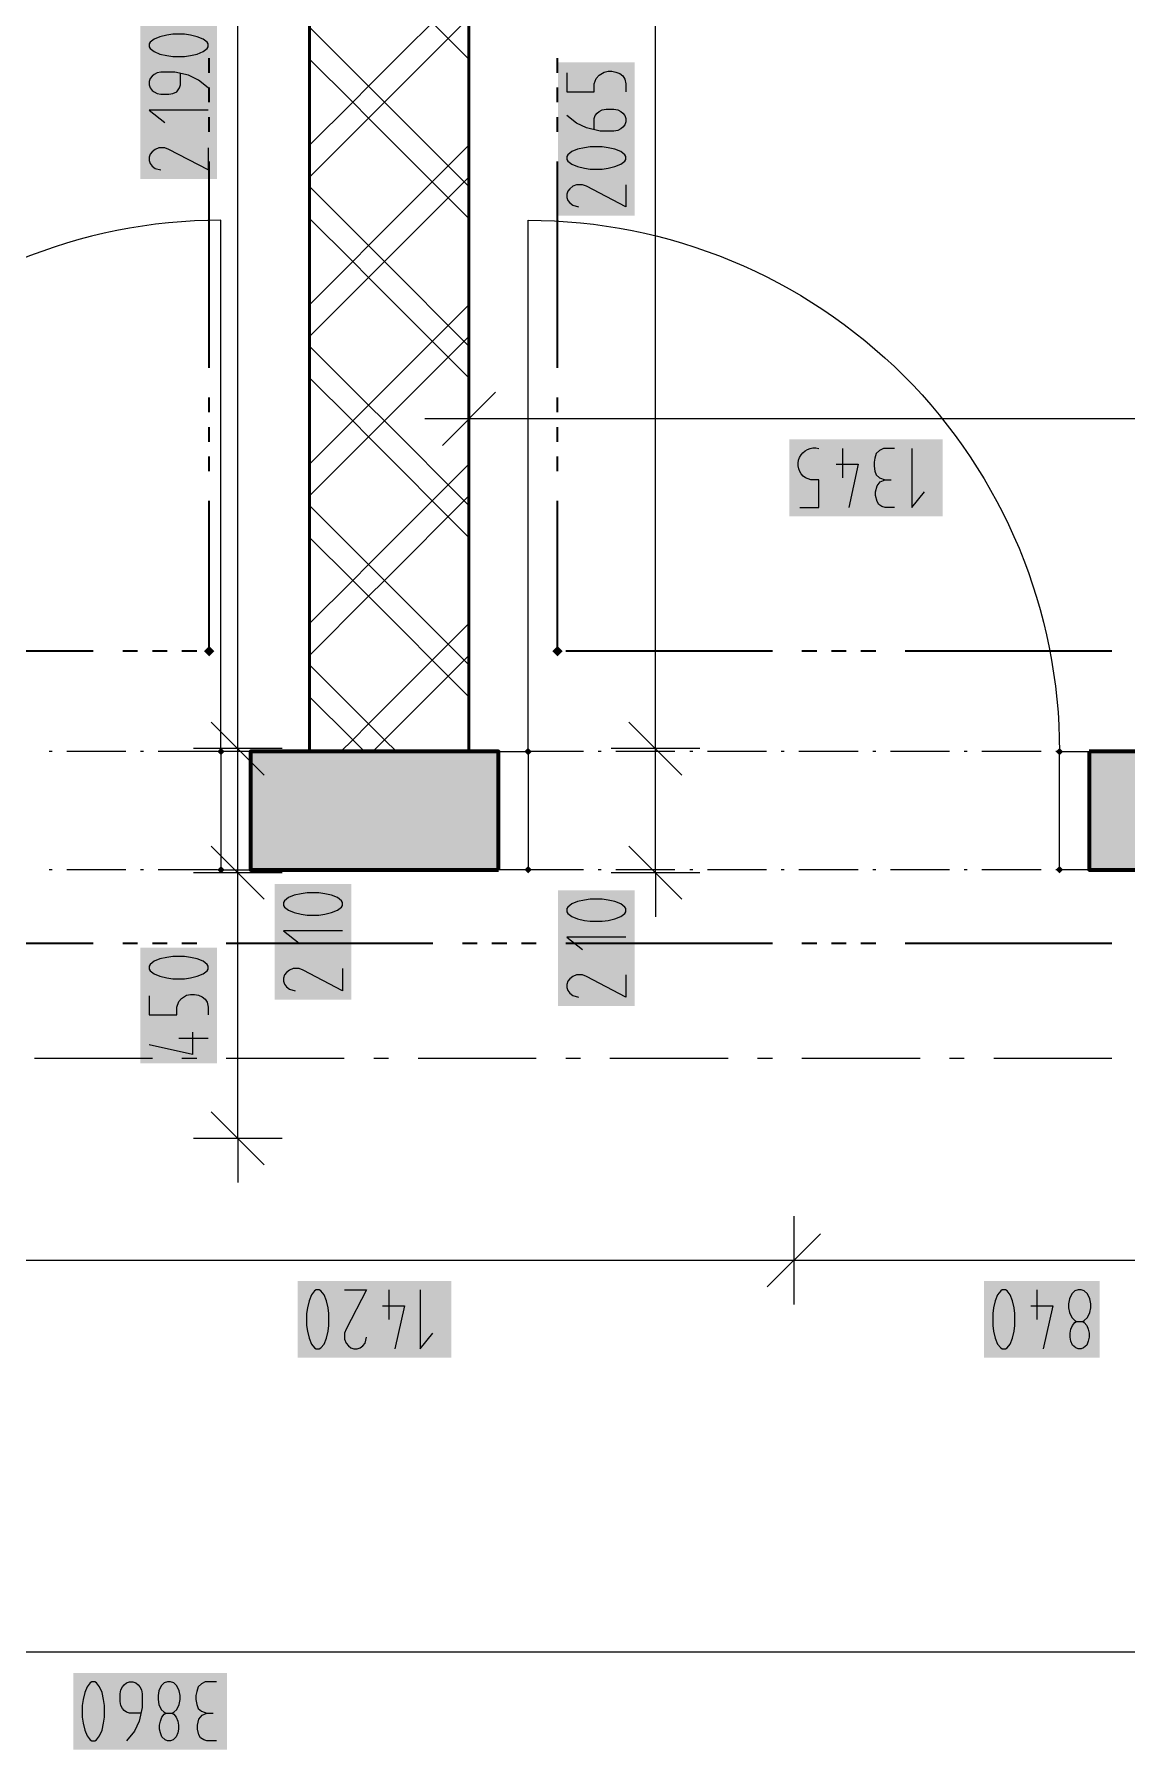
# Model space of a CAD drawing. Header units: millimetres. Extents: x 0 to 594, y 0 to 420.
# Drawn here: x 473.51 to 490.46, y 226.83 to 253.44 of the extents above; entities that cross this region are included whole.
import ezdxf

# ---------------------------------------------------------------- set-up
doc = ezdxf.new("R2010")
doc.units = ezdxf.units.MM
doc.header["$LTSCALE"] = 8
for name, color, linetype in [('PDF_Dvere', 7, 'Continuous'), ('PDF_Koty delkove', 7, 'Continuous'), ('PDF_Osy hlavni', 7, 'Continuous'), ('PDF_Pozarni useky', 7, 'Continuous'), ('PDF_Steny akusticke', 7, 'Continuous'), ('PDF_Steny obvodove nosne', 7, 'Continuous')]:
    doc.layers.add(name, color=color, linetype=linetype)

msp = doc.modelspace()

# ---------------------------------------------------------------- linework, layer by layer
at = {"layer": 'PDF_Dvere', "lineweight": 25}
for points in [[(476.409, 242.312), (476.409, 250.555, 0.414214), (468.166, 242.312)], [(482.031, 242.312), (481.172, 242.312), (481.172, 250.555, -0.414214), (489.415, 242.312)]]:
    msp.add_lwpolyline(points, format="xyb", dxfattribs=at)
for points in [[(473.788, 242.312), (473.743, 242.312)], [(474.933, 242.312), (474.017, 242.312)], [(475.208, 242.312), (475.162, 242.312)], [(476.353, 242.312), (475.437, 242.312)], [(482.306, 242.312), (482.26, 242.312)], [(483.451, 242.312), (482.535, 242.312)], [(483.726, 242.312), (483.68, 242.312)], [(484.87, 242.312), (483.955, 242.312)], [(485.145, 242.312), (485.099, 242.312)], [(486.29, 242.312), (485.374, 242.312)], [(486.565, 242.312), (486.519, 242.312)], [(487.71, 242.312), (486.794, 242.312)], [(487.984, 242.312), (487.939, 242.312)], [(489.129, 242.312), (488.213, 242.312)], [(489.404, 242.312), (489.358, 242.312)], [(473.788, 240.48), (473.743, 240.48)], [(474.933, 240.48), (474.017, 240.48)], [(475.208, 240.48), (475.162, 240.48)], [(476.353, 240.48), (475.437, 240.48)], [(482.031, 240.48), (481.172, 240.48)], [(482.306, 240.48), (482.26, 240.48)], [(483.451, 240.48), (482.535, 240.48)], [(483.726, 240.48), (483.68, 240.48)], [(484.87, 240.48), (483.955, 240.48)], [(485.145, 240.48), (485.099, 240.48)], [(486.29, 240.48), (485.374, 240.48)], [(486.565, 240.48), (486.519, 240.48)], [(487.71, 240.48), (486.794, 240.48)], [(487.984, 240.48), (487.939, 240.48)], [(489.129, 240.48), (488.213, 240.48)], [(489.404, 240.48), (489.358, 240.48)]]:
    msp.add_lwpolyline(points, dxfattribs=at)
for points in [[(476.409, 240.48), (476.867, 240.48), (476.867, 242.312), (476.409, 242.312)], [(481.172, 240.48), (480.714, 240.48), (480.714, 242.312), (481.172, 242.312)], [(489.873, 240.48), (489.415, 240.48), (489.415, 242.312), (489.873, 242.312)]]:
    msp.add_lwpolyline(points, close=True, dxfattribs=at)
at = {"layer": 'PDF_Dvere', "lineweight": 25, "transparency": 33554559}
for points in [[(476.466, 242.312), (476.409, 242.255), (476.409, 242.369), (476.352, 242.312)], [(481.229, 242.312), (481.172, 242.255), (481.172, 242.369), (481.115, 242.312)], [(489.472, 242.312), (489.415, 242.255), (489.415, 242.369), (489.358, 242.312)], [(476.466, 240.48), (476.409, 240.423), (476.409, 240.537), (476.352, 240.48)], [(481.229, 240.48), (481.172, 240.423), (481.172, 240.537), (481.115, 240.48)], [(489.472, 240.48), (489.415, 240.423), (489.415, 240.537), (489.358, 240.48)]]:
    msp.add_solid(points, dxfattribs=at)
at = {"layer": 'PDF_Koty delkove', "lineweight": 18}
for points in [[(483.147, 240.434), (483.147, 242.358), (483.147, 261.27), (483.147, 263.743), (483.147, 313.476)], [(476.669, 236.313), (476.669, 237.353), (476.669, 240.434), (476.669, 242.358), (476.669, 244.009), (476.669, 262.415), (476.669, 263.743)], [(475.843, 253.439), (475.66, 253.439), (475.57, 253.426), (475.462, 253.402), (475.371, 253.365), (475.31, 253.317), (475.295, 253.292), (475.295, 253.243), (475.31, 253.218), (475.371, 253.17), (475.462, 253.133), (475.57, 253.108), (475.66, 253.096), (475.843, 253.096), (475.935, 253.108), (476.042, 253.133), (476.134, 253.17), (476.195, 253.218)], [(476.195, 253.218), (476.211, 253.243), (476.211, 253.292), (476.195, 253.317), (476.134, 253.365), (476.042, 253.402), (475.935, 253.426), (475.843, 253.439)], [(476.211, 252.607), (476.058, 252.73), (475.905, 252.803), (475.691, 252.852), (475.477, 252.852), (475.417, 252.839), (475.371, 252.815), (475.341, 252.791), (475.31, 252.754), (475.295, 252.705), (475.295, 252.656), (475.31, 252.607), (475.341, 252.57), (475.371, 252.546), (475.417, 252.521), (475.477, 252.509), (475.6, 252.509), (475.66, 252.521), (475.722, 252.546), (475.767, 252.607), (475.783, 252.656), (475.783, 252.827)], [(481.773, 252.842), (481.773, 252.548), (482.2, 252.548), (482.2, 252.671), (482.231, 252.756), (482.277, 252.805), (482.353, 252.854), (482.413, 252.866), (482.474, 252.866), (482.536, 252.854), (482.596, 252.829), (482.642, 252.793), (482.673, 252.744), (482.689, 252.671), (482.689, 252.548)], [(476.211, 252.264), (475.295, 252.264), (475.538, 252.069)], [(482.505, 252.279), (482.566, 252.267), (482.612, 252.242), (482.642, 252.218), (482.673, 252.181), (482.689, 252.132), (482.689, 252.084), (482.673, 252.035), (482.642, 251.998), (482.612, 251.974), (482.566, 251.949), (482.505, 251.936), (482.291, 251.936), (482.078, 251.986), (481.925, 252.059), (481.773, 252.181)], [(482.2, 251.961), (482.2, 252.132), (482.215, 252.181), (482.245, 252.218), (482.277, 252.242), (482.321, 252.267), (482.383, 252.279), (482.505, 252.279)], [(475.538, 251.677), (475.447, 251.677), (475.386, 251.653), (475.341, 251.616), (475.31, 251.58), (475.295, 251.531), (475.295, 251.482), (475.31, 251.433), (475.341, 251.396), (475.386, 251.36), (475.477, 251.335)], [(476.211, 251.677), (476.211, 251.335), (475.6, 251.653), (475.538, 251.677)], [(482.689, 251.105), (482.689, 250.762), (482.078, 251.081), (482.016, 251.105), (481.925, 251.105), (481.864, 251.081), (481.819, 251.044), (481.788, 251.007), (481.773, 250.958), (481.773, 250.91), (481.788, 250.861), (481.819, 250.824), (481.864, 250.787), (481.955, 250.762)], [(480.256, 248.161), (480.256, 247.474), (480.256, 246.787)], [(480.668, 247.886), (479.844, 247.062)], [(480.256, 247.474), (479.569, 247.474)], [(524.585, 247.474), (513.083, 247.474), (512.73, 247.474), (502.283, 247.474), (500.864, 247.474), (493.994, 247.474), (492.575, 247.474), (480.256, 247.474)], [(486.048, 247.016), (486.048, 246.558)], [(486.855, 247.016), (486.684, 247.016), (486.623, 246.985), (486.574, 246.939), (486.55, 246.863), (486.538, 246.802), (486.538, 246.741), (486.55, 246.665), (486.574, 246.604), (486.623, 246.558), (486.709, 246.527)], [(487.125, 247.016), (487.125, 246.1), (487.32, 246.344)], [(485.951, 246.772), (486.293, 246.772), (486.146, 246.1)], [(486.855, 246.1), (486.709, 246.1), (486.659, 246.115), (486.611, 246.146), (486.586, 246.192), (486.562, 246.283), (486.562, 246.344), (486.586, 246.436), (486.635, 246.497), (486.709, 246.527), (486.806, 246.527)], [(477.081, 241.945), (476.257, 242.77)], [(483.559, 241.945), (482.735, 242.77)], [(477.356, 242.358), (476.669, 242.358), (475.982, 242.358)], [(483.834, 242.358), (483.147, 242.358), (482.46, 242.358)], [(477.081, 240.022), (476.257, 240.846)], [(483.559, 240.022), (482.735, 240.846)], [(477.356, 240.434), (476.669, 240.434), (475.982, 240.434)], [(483.834, 240.434), (483.147, 240.434), (482.46, 240.434)], [(483.147, 240.434), (483.147, 239.747)], [(482.321, 240.022), (482.138, 240.022), (482.048, 240.01), (481.94, 239.986), (481.849, 239.949), (481.788, 239.901), (481.773, 239.876), (481.773, 239.827), (481.788, 239.802), (481.849, 239.754), (481.94, 239.717), (482.048, 239.692), (482.138, 239.68), (482.321, 239.68), (482.413, 239.692), (482.52, 239.717), (482.612, 239.754), (482.673, 239.802), (482.689, 239.827)], [(482.689, 239.827), (482.689, 239.876), (482.673, 239.901), (482.612, 239.949), (482.52, 239.986), (482.413, 240.01), (482.321, 240.022)], [(478.294, 239.533), (477.378, 239.533), (477.622, 239.338)], [(482.689, 239.435), (481.773, 239.435), (482.016, 239.24)], [(475.843, 239.132), (475.66, 239.132), (475.57, 239.12), (475.462, 239.095), (475.371, 239.059), (475.31, 239.01), (475.295, 238.985), (475.295, 238.937), (475.31, 238.912), (475.371, 238.864), (475.462, 238.827), (475.57, 238.802), (475.66, 238.789), (475.843, 238.789), (475.935, 238.802), (476.042, 238.827), (476.134, 238.864)], [(476.134, 238.864), (476.195, 238.912), (476.211, 238.937), (476.211, 238.985), (476.195, 239.01), (476.134, 239.059), (476.042, 239.095), (475.935, 239.12), (475.843, 239.132)], [(478.294, 238.946), (478.294, 238.603), (477.683, 238.922), (477.622, 238.946), (477.53, 238.946), (477.47, 238.922), (477.424, 238.885), (477.393, 238.848), (477.378, 238.799), (477.378, 238.751), (477.393, 238.702), (477.424, 238.665), (477.47, 238.628), (477.56, 238.603)], [(482.689, 238.848), (482.689, 238.505), (482.078, 238.824), (482.016, 238.848), (481.925, 238.848), (481.864, 238.824), (481.819, 238.787), (481.788, 238.751), (481.773, 238.701), (481.773, 238.653), (481.788, 238.604), (481.819, 238.567), (481.864, 238.53), (481.955, 238.505)], [(475.295, 238.521), (475.295, 238.227), (475.722, 238.227), (475.722, 238.35), (475.753, 238.435), (475.799, 238.484), (475.875, 238.533), (475.935, 238.545), (475.996, 238.545), (476.058, 238.533), (476.118, 238.508), (476.164, 238.472), (476.195, 238.423), (476.211, 238.35), (476.211, 238.227)], [(475.966, 237.958), (475.966, 237.615), (475.295, 237.763)], [(476.211, 237.86), (475.753, 237.86)], [(477.081, 235.901), (476.257, 236.725)], [(477.356, 236.313), (476.669, 236.313), (475.982, 236.313)], [(476.669, 236.313), (476.669, 235.626)], [(485.294, 235.107), (485.294, 234.42), (485.294, 233.733)], [(485.706, 234.832), (484.881, 234.008)], [(523.852, 234.42), (508.294, 234.42), (496.914, 234.42), (492.987, 234.42), (485.294, 234.42), (472.287, 234.42), (466.793, 234.42), (457.634, 234.42), (456.306, 234.42), (425.487, 234.42), (420.083, 234.42), (409.093, 234.42), (398.881, 234.42)], [(477.934, 233.046), (477.959, 233.061), (478.007, 233.122), (478.044, 233.214), (478.069, 233.321), (478.081, 233.412), (478.081, 233.595), (478.069, 233.686), (478.044, 233.794), (478.007, 233.885), (477.959, 233.946), (477.934, 233.962), (477.885, 233.962), (477.86, 233.946), (477.812, 233.885), (477.775, 233.794), (477.751, 233.686), (477.738, 233.595)], [(478.325, 233.962), (478.668, 233.962), (478.35, 233.351), (478.325, 233.29), (478.325, 233.198), (478.35, 233.138), (478.386, 233.092), (478.423, 233.061), (478.472, 233.046), (478.521, 233.046), (478.57, 233.061), (478.607, 233.092), (478.643, 233.138), (478.668, 233.228)], [(479.01, 233.962), (479.01, 233.504)], [(479.5, 233.962), (479.5, 233.046), (479.695, 233.29)], [(489.066, 233.962), (489.066, 233.504)], [(478.913, 233.717), (479.255, 233.717), (479.108, 233.046)], [(488.969, 233.717), (489.312, 233.717), (489.164, 233.046)], [(477.738, 233.595), (477.738, 233.412), (477.751, 233.321), (477.775, 233.214), (477.812, 233.122), (477.86, 233.061), (477.885, 233.046), (477.934, 233.046)], [(489.776, 233.473), (489.8, 233.457), (489.837, 233.412), (489.861, 233.351), (489.874, 233.29), (489.874, 233.228), (489.861, 233.168), (489.837, 233.107), (489.788, 233.061), (489.751, 233.046), (489.703, 233.046), (489.666, 233.061), (489.617, 233.107), (489.593, 233.168), (489.58, 233.228), (489.58, 233.29), (489.593, 233.351), (489.617, 233.412), (489.654, 233.457), (489.678, 233.473)], [(492.987, 228.341), (475.377, 228.341), (472.422, 228.341), (457.634, 228.341), (456.306, 228.341), (177.604, 228.341)], [(474.38, 226.981), (474.405, 226.967), (474.454, 226.967), (474.479, 226.981), (474.527, 227.043), (474.564, 227.134), (474.589, 227.241), (474.601, 227.332), (474.601, 227.515), (474.589, 227.607), (474.564, 227.714), (474.527, 227.806), (474.479, 227.867), (474.454, 227.883), (474.405, 227.883), (474.38, 227.867), (474.332, 227.806), (474.295, 227.714), (474.271, 227.607), (474.258, 227.515)], [(475.163, 227.394), (474.992, 227.394), (474.943, 227.409), (474.906, 227.439), (474.882, 227.47), (474.858, 227.515), (474.846, 227.577), (474.846, 227.698), (474.858, 227.76), (474.882, 227.806), (474.906, 227.836), (474.943, 227.867), (474.992, 227.883), (475.041, 227.883), (475.09, 227.867), (475.127, 227.836), (475.151, 227.806), (475.176, 227.76), (475.188, 227.698), (475.188, 227.485), (475.139, 227.272), (475.066, 227.119), (474.943, 226.967)], [(475.433, 227.668), (475.433, 227.607), (475.445, 227.531), (475.481, 227.455), (475.53, 227.409), (475.554, 227.394), (475.653, 227.394), (475.677, 227.409), (475.726, 227.455), (475.763, 227.531), (475.775, 227.607), (475.775, 227.668), (475.763, 227.744), (475.726, 227.821), (475.677, 227.867), (475.628, 227.883), (475.579, 227.883)], [(475.579, 227.883), (475.53, 227.867), (475.481, 227.821), (475.445, 227.744), (475.433, 227.668)], [(476.337, 227.883), (476.166, 227.883), (476.106, 227.851), (476.056, 227.806), (476.032, 227.73), (476.02, 227.668), (476.02, 227.607), (476.032, 227.531), (476.056, 227.47), (476.106, 227.425), (476.191, 227.394)], [(474.258, 227.515), (474.258, 227.332), (474.271, 227.241), (474.295, 227.134), (474.332, 227.043), (474.38, 226.981)], [(475.653, 227.394), (475.677, 227.378), (475.714, 227.332), (475.738, 227.272), (475.75, 227.21), (475.75, 227.149), (475.738, 227.089), (475.714, 227.027), (475.665, 226.981), (475.628, 226.967), (475.579, 226.967), (475.543, 226.981), (475.494, 227.027), (475.469, 227.089), (475.457, 227.149), (475.457, 227.21), (475.469, 227.272), (475.494, 227.332), (475.53, 227.378), (475.554, 227.394)], [(476.337, 226.967), (476.191, 226.967), (476.142, 226.981), (476.093, 227.012), (476.068, 227.058), (476.044, 227.149), (476.044, 227.21), (476.068, 227.302), (476.117, 227.363), (476.191, 227.394), (476.288, 227.394)]]:
    msp.add_lwpolyline(points, dxfattribs=at)
for points in [[(482.321, 251.692), (482.138, 251.692), (482.048, 251.68), (481.94, 251.655), (481.849, 251.619), (481.788, 251.57), (481.773, 251.545), (481.773, 251.497), (481.788, 251.472), (481.849, 251.423), (481.94, 251.387), (482.048, 251.362), (482.138, 251.349), (482.321, 251.349), (482.413, 251.362), (482.52, 251.387), (482.612, 251.423), (482.673, 251.472), (482.689, 251.497), (482.689, 251.545), (482.673, 251.57), (482.612, 251.619), (482.52, 251.655), (482.413, 251.68)], [(477.927, 240.12), (477.744, 240.12), (477.653, 240.108), (477.546, 240.083), (477.454, 240.047), (477.393, 239.998), (477.378, 239.973), (477.378, 239.925), (477.393, 239.9), (477.454, 239.852), (477.546, 239.815), (477.653, 239.79), (477.744, 239.777), (477.927, 239.777), (478.018, 239.79), (478.125, 239.815), (478.217, 239.852), (478.278, 239.9), (478.294, 239.925), (478.294, 239.973), (478.278, 239.998), (478.217, 240.047), (478.125, 240.083), (478.018, 240.108)], [(488.382, 233.595), (488.382, 233.412), (488.394, 233.321), (488.418, 233.214), (488.455, 233.122), (488.504, 233.061), (488.528, 233.046), (488.577, 233.046), (488.602, 233.061), (488.65, 233.122), (488.687, 233.214), (488.712, 233.321), (488.724, 233.412), (488.724, 233.595), (488.712, 233.686), (488.687, 233.794), (488.65, 233.885), (488.602, 233.946), (488.577, 233.962), (488.528, 233.962), (488.504, 233.946), (488.455, 233.885), (488.418, 233.794), (488.394, 233.686)], [(489.556, 233.748), (489.556, 233.686), (489.568, 233.61), (489.604, 233.534), (489.654, 233.489), (489.678, 233.473), (489.776, 233.473), (489.8, 233.489), (489.849, 233.534), (489.886, 233.61), (489.899, 233.686), (489.899, 233.748), (489.886, 233.824), (489.849, 233.901), (489.8, 233.946), (489.751, 233.962), (489.703, 233.962), (489.654, 233.946), (489.604, 233.901), (489.568, 233.824)]]:
    msp.add_lwpolyline(points, close=True, dxfattribs=at)
msp.add_lwpolyline([(485.388, 246.1), (485.681, 246.1), (485.681, 246.527), (485.559, 246.527), (485.474, 246.558, -0.84387), (485.681, 247.016)], format="xyb", dxfattribs=at)
at = {"layer": 'PDF_Koty delkove', "color": 7, "lineweight": 18, "true_color": 0xffffff, "transparency": 33554559}
for points in [[(476.348, 251.197), (476.348, 253.576), (475.157, 251.197), (475.157, 253.576)], [(482.826, 250.625), (482.826, 253.003), (481.635, 250.625), (481.635, 253.003)], [(487.605, 247.154), (485.226, 247.154), (487.605, 245.963), (485.226, 245.963)], [(478.431, 238.466), (478.431, 240.257), (477.241, 238.466), (477.241, 240.257)], [(482.826, 238.368), (482.826, 240.16), (481.635, 238.368), (481.635, 240.16)], [(476.348, 237.478), (476.348, 239.269), (475.157, 237.478), (475.157, 239.269)], [(479.98, 234.099), (477.601, 234.099), (479.98, 232.909), (477.601, 232.909)], [(490.036, 234.099), (488.245, 234.099), (490.036, 232.909), (488.245, 232.909)], [(476.5, 228.02), (474.121, 228.02), (476.5, 226.829), (474.121, 226.829)]]:
    msp.add_solid(points, dxfattribs=at)
at = {"layer": 'PDF_Osy hlavni', "lineweight": 18}
for points in [[(475.345, 237.549), (473.514, 237.549)], [(476.032, 237.549), (475.803, 237.549)], [(478.322, 237.549), (476.49, 237.549)], [(479.009, 237.549), (478.78, 237.549)], [(481.299, 237.549), (479.467, 237.549)], [(481.985, 237.549), (481.757, 237.549)], [(484.275, 237.549), (482.443, 237.549)], [(484.962, 237.549), (484.733, 237.549)], [(487.252, 237.549), (485.42, 237.549)], [(487.939, 237.549), (487.71, 237.549)], [(490.228, 237.549), (488.397, 237.549)]]:
    msp.add_lwpolyline(points, dxfattribs=at)
at = {"layer": 'PDF_Pozarni useky', "lineweight": 35}
for points in [[(476.226, 252.842), (476.226, 253.071)], [(481.63, 252.842), (481.63, 253.071)], [(476.226, 252.384), (476.226, 252.613)], [(481.63, 252.384), (481.63, 252.613)], [(476.226, 251.926), (476.226, 252.155)], [(481.63, 251.926), (481.63, 252.155)], [(476.226, 248.263), (476.226, 251.468)], [(481.63, 248.263), (481.63, 251.468)], [(476.226, 247.576), (476.226, 247.805)], [(481.63, 247.576), (481.63, 247.805)], [(476.226, 247.118), (476.226, 247.347)], [(481.63, 247.118), (481.63, 247.347)], [(476.226, 246.66), (476.226, 246.889)], [(481.63, 246.66), (481.63, 246.889)], [(476.226, 243.869), (476.226, 246.202)], [(481.63, 243.869), (481.63, 246.202)], [(474.429, 243.869), (471.224, 243.869)], [(475.116, 243.869), (474.887, 243.869)], [(475.574, 243.869), (475.345, 243.869)], [(476.032, 243.869), (475.803, 243.869)], [(484.962, 243.869), (481.757, 243.869)], [(485.649, 243.869), (485.42, 243.869)], [(486.107, 243.869), (485.878, 243.869)], [(486.565, 243.869), (486.336, 243.869)], [(490.228, 243.869), (487.023, 243.869)], [(474.429, 239.334), (471.224, 239.334)], [(475.116, 239.334), (474.887, 239.334)], [(475.574, 239.334), (475.345, 239.334)], [(476.032, 239.334), (475.803, 239.334)], [(479.696, 239.334), (476.49, 239.334)], [(480.383, 239.334), (480.154, 239.334)], [(480.841, 239.334), (480.612, 239.334)], [(481.299, 239.334), (481.07, 239.334)], [(484.962, 239.334), (481.757, 239.334)], [(485.649, 239.334), (485.42, 239.334)], [(486.107, 239.334), (485.878, 239.334)], [(486.565, 239.334), (486.336, 239.334)], [(490.228, 239.334), (487.023, 239.334)]]:
    msp.add_lwpolyline(points, dxfattribs=at)
at = {"layer": 'PDF_Pozarni useky', "lineweight": 35, "transparency": 33554559}
for points in [[(476.226, 243.789), (476.146, 243.869), (476.307, 243.869), (476.226, 243.949)], [(476.307, 243.869), (476.226, 243.789), (476.226, 243.949), (476.146, 243.869)], [(481.63, 243.789), (481.55, 243.869), (481.71, 243.869), (481.63, 243.949)], [(481.71, 243.869), (481.63, 243.789), (481.63, 243.949), (481.55, 243.869)]]:
    msp.add_solid(points, dxfattribs=at)
at = {"layer": 'PDF_Steny akusticke', "lineweight": 50}
msp.add_lwpolyline([(480.256, 263.743), (480.256, 263.743), (477.783, 263.743), (477.783, 263.743), (477.783, 262.415), (477.783, 242.358), (477.783, 242.312), (480.256, 242.312), (480.256, 242.358), (480.256, 261.27)], dxfattribs=at)
at = {"layer": 'PDF_Steny akusticke', "lineweight": 9}
for points in [[(480.256, 253.055), (478.699, 254.612)], [(478.452, 252.386), (478.699, 252.634), (480.256, 254.191)], [(478.947, 252.386), (480.256, 253.696)], [(480.256, 251.077), (478.947, 252.386), (478.699, 252.634), (477.783, 253.55)], [(478.452, 252.386), (477.783, 253.055)], [(477.783, 251.223), (478.699, 252.139), (478.452, 252.386), (477.783, 251.718)], [(478.699, 252.139), (478.947, 252.386)], [(480.256, 250.582), (478.699, 252.139)], [(477.783, 249.245), (478.452, 249.914), (478.699, 250.161), (480.256, 251.718)], [(478.947, 249.914), (480.256, 251.223)], [(480.256, 248.604), (478.947, 249.914), (478.699, 250.161), (477.783, 251.077)], [(480.256, 248.109), (478.699, 249.666), (478.452, 249.914), (477.783, 250.582)], [(478.699, 249.666), (478.947, 249.914)], [(477.783, 248.75), (478.699, 249.666)], [(477.783, 246.772), (478.452, 247.441), (478.699, 247.688), (480.256, 249.245)], [(480.256, 246.131), (478.947, 247.441), (478.699, 247.688), (477.783, 248.604)], [(478.947, 247.441), (480.256, 248.75)], [(480.256, 245.636), (478.699, 247.193), (478.452, 247.441), (477.783, 248.109)], [(478.699, 247.193), (478.947, 247.441)], [(477.783, 246.278), (478.699, 247.193)], [(477.783, 244.299), (478.452, 244.968), (478.699, 245.215), (480.256, 246.772)], [(478.947, 244.968), (480.256, 246.278)], [(480.256, 243.658), (478.947, 244.968), (478.699, 245.215), (477.783, 246.131)], [(480.256, 243.164), (478.699, 244.721), (478.452, 244.968), (477.783, 245.636)], [(478.699, 244.721), (478.947, 244.968)], [(477.783, 243.805), (478.699, 244.721)], [(478.269, 242.312), (478.452, 242.495), (478.699, 242.742), (480.256, 244.299)], [(478.763, 242.312), (478.947, 242.495), (480.256, 243.805)], [(479.13, 242.312), (478.947, 242.495), (478.699, 242.742), (477.783, 243.658)], [(478.635, 242.312), (478.452, 242.495), (477.783, 243.164)]]:
    msp.add_lwpolyline(points, dxfattribs=at)
at = {"layer": 'PDF_Steny obvodove nosne', "lineweight": 70}
for points in [[(480.714, 240.48), (480.714, 242.312), (480.256, 242.312), (477.783, 242.312), (476.867, 242.312), (476.867, 240.48), (480.714, 240.48)], [(489.873, 242.312), (489.873, 240.48), (523.852, 240.48), (523.898, 240.48)], [(523.898, 242.312), (502.283, 242.312), (500.864, 242.312), (493.994, 242.312), (492.575, 242.312), (489.873, 242.312)]]:
    msp.add_lwpolyline(points, dxfattribs=at)
at = {"layer": 'PDF_Steny obvodove nosne', "color": 9, "lineweight": 9, "true_color": 0xc0c0c0, "transparency": 33554559}
for points in [[(480.714, 242.312), (476.867, 242.312), (480.714, 240.48), (476.867, 240.48)], [(489.873, 240.48), (523.898, 240.48), (489.873, 242.312), (523.898, 242.312)]]:
    msp.add_solid(points, dxfattribs=at)

doc.saveas('drawing.dxf')
